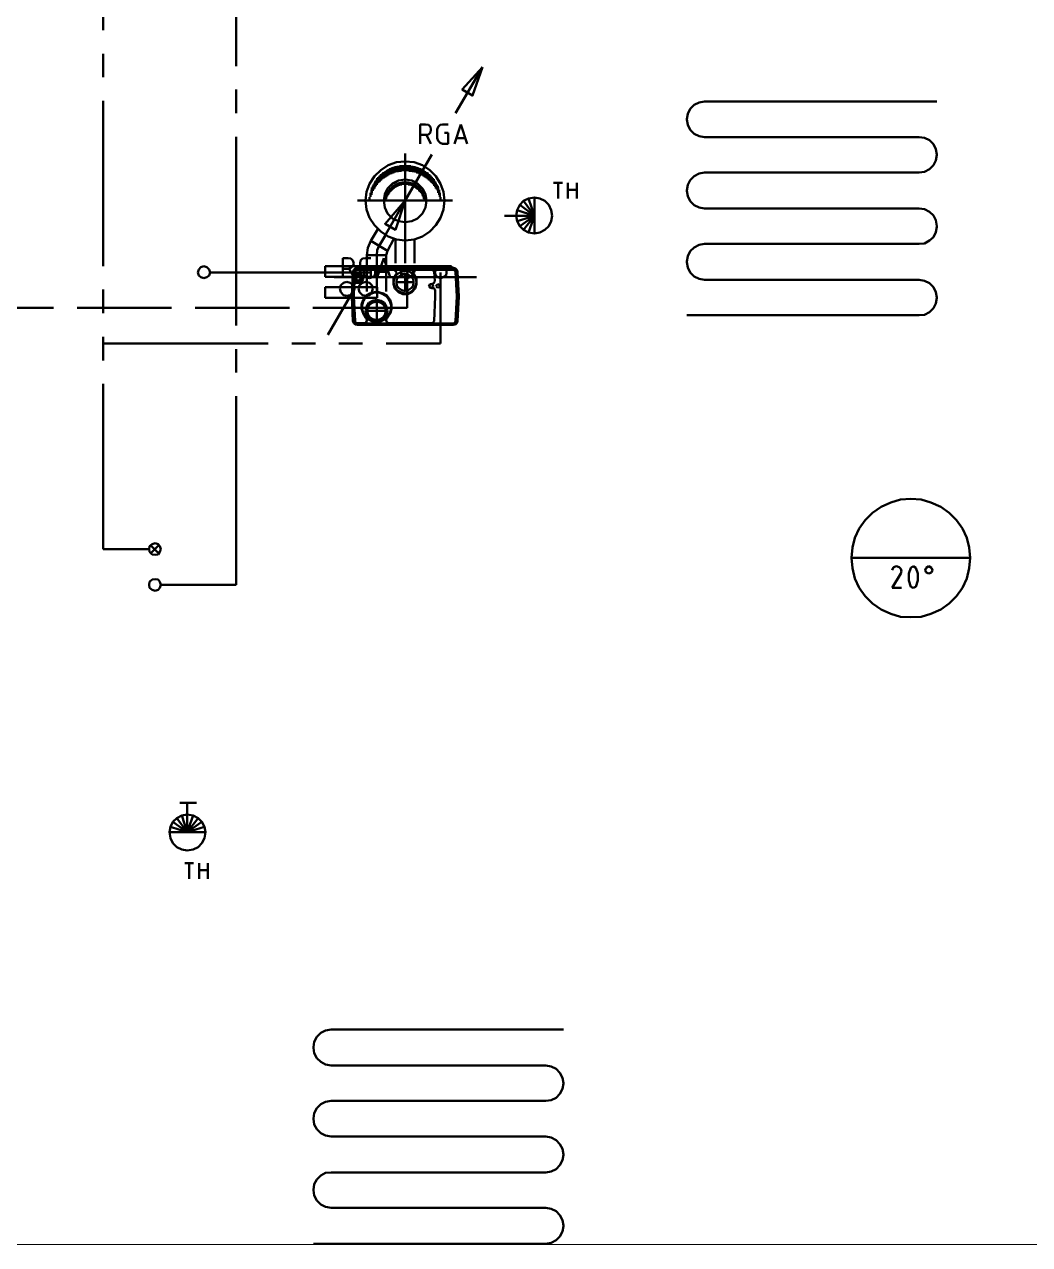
# Model space of a CAD drawing. Header units: metres. Extents: x -4.5 to 35.1, y -3.6 to 25.4.
# Drawn here: x 16.54 to 20.8, y 4.89 to 10.06 of the extents above; entities that cross this region are included whole.
import ezdxf

# ---------------------------------------------------------------- set-up
doc = ezdxf.new("R2010")
doc.units = ezdxf.units.M
for name, pattern in [('GETRENNT2_S6', [1.2, 0.7, -0.1, 0.1, -0.1, 0.1, -0.1]), ('STRICHLINIE2_S3', [0.5, 0.4, -0.1]), ('STRICHPUNKT2_S5', [1.1, 0.8, -0.1, 0.1, -0.1])]:
    doc.linetypes.add(name, pattern=pattern)
doc.layers.add('Standard', color=7, linetype='Continuous', lineweight=25)

msp = doc.modelspace()

# ---------------------------------------------------------------- linework, layer by layer
at = {"layer": 'Standard', "color": 5, "linetype": 'STRICHPUNKT2_S5', "lineweight": 50}
for p, q in [((17.4343, 7.6877), (17.4343, 15.2375)), ((17.276, 9.0252), (17.2718, 9.0127)), ((17.2718, 9.0127), (17.276, 9.0002)), ((17.2843, 9.0356), (17.276, 9.0252)), ((17.2968, 9.0398), (17.2843, 9.0356)), ((17.3093, 9.0356), (17.2968, 9.0398)), ((17.3197, 9.0252), (17.3093, 9.0356)), ((17.3239, 9.0127), (17.3197, 9.0252)), ((17.3197, 9.0002), (17.3239, 9.0127)), ((17.3239, 9.0127), (17.9988, 9.0127)), ((17.276, 9.0002), (17.2843, 8.9919)), ((17.2843, 8.9919), (17.2968, 8.9877)), ((17.2968, 8.9877), (17.3093, 8.9919)), ((17.3093, 8.9919), (17.3197, 9.0002)), ((17.0669, 7.7002), (17.0773, 7.7107)), ((17.0773, 7.7107), (17.0898, 7.7127)), ((17.0898, 7.7127), (17.1023, 7.7107)), ((17.1023, 7.7107), (17.1106, 7.7002)), ((17.0648, 7.6877), (17.0669, 7.7002)), ((17.0669, 7.6752), (17.0648, 7.6877)), ((17.0773, 7.6669), (17.0669, 7.6752)), ((17.0898, 7.6627), (17.0773, 7.6669)), ((17.1023, 7.6669), (17.0898, 7.6627)), ((17.1106, 7.6752), (17.1023, 7.6669)), ((17.1106, 7.7002), (17.1148, 7.6877)), ((17.1148, 7.6877), (17.1106, 7.6752)), ((17.1148, 7.6877), (17.4343, 7.6877))]:
    msp.add_line(p, q, dxfattribs=at)
at = {"layer": 'Standard', "color": 1, "linetype": 'GETRENNT2_S6', "lineweight": 50}
for p, q in [((16.8697, 7.8398), (16.8697, 14.9084)), ((18.3009, 8.7106), (18.3009, 9.0127)), ((16.8697, 8.7106), (18.3009, 8.7106)), ((17.0773, 7.8607), (17.0898, 7.8648)), ((17.0898, 7.8648), (17.1023, 7.8607)), ((17.0648, 7.8398), (16.8697, 7.8398)), ((17.0648, 7.8398), (17.0669, 7.8523)), ((17.0669, 7.8273), (17.0648, 7.8398)), ((17.0669, 7.8523), (17.0773, 7.8607)), ((17.0773, 7.8169), (17.0669, 7.8273)), ((17.0711, 7.8565), (17.1065, 7.8211)), ((17.0711, 7.8211), (17.1065, 7.8565)), ((17.0898, 7.8148), (17.0773, 7.8169)), ((17.1023, 7.8169), (17.0898, 7.8148)), ((17.1023, 7.8607), (17.1106, 7.8523)), ((17.1106, 7.8273), (17.1023, 7.8169)), ((17.1106, 7.8523), (17.1148, 7.8398)), ((17.1148, 7.8398), (17.1106, 7.8273))]:
    msp.add_line(p, q, dxfattribs=at)
at = {"layer": 'Standard', "color": 3, "linetype": 'Continuous', "lineweight": 50}
for p, q in [((18.478, 9.8835), (18.3634, 9.6877)), ((18.2134, 9.5585), (18.2134, 9.6398)), ((18.2134, 9.6398), (18.2363, 9.6398)), ((18.2488, 9.6377), (18.2363, 9.6398)), ((18.2572, 9.6293), (18.2488, 9.6377)), ((18.2593, 9.6189), (18.2572, 9.6293)), ((18.2905, 9.6293), (18.2864, 9.6189)), ((18.2989, 9.6377), (18.2905, 9.6293)), ((18.3093, 9.6398), (18.2989, 9.6377)), ((18.3093, 9.6398), (18.3322, 9.6398)), ((18.3593, 9.5585), (18.3863, 9.6398)), ((18.3863, 9.6398), (18.4134, 9.5585)), ((18.2363, 9.596), (18.2134, 9.596)), ((18.2363, 9.596), (18.2488, 9.5981)), ((18.2405, 9.596), (18.2593, 9.5585)), ((18.2488, 9.5981), (18.2572, 9.6064)), ((18.2572, 9.6064), (18.2593, 9.6189)), ((18.2864, 9.5814), (18.2864, 9.6189)), ((18.2864, 9.5814), (18.2905, 9.571)), ((18.2905, 9.571), (18.2989, 9.5627)), ((18.3176, 9.6044), (18.3322, 9.6044)), ((18.3322, 9.6044), (18.3322, 9.5585)), ((18.4051, 9.5814), (18.3676, 9.5814)), ((18.2989, 9.5627), (18.3093, 9.5585)), ((18.3322, 9.5585), (18.3093, 9.5585)), ((18.1134, 9.4794), (18.078, 9.4669)), ((18.1509, 9.4835), (18.1134, 9.4794)), ((18.1509, 9.1148), (18.1509, 9.5169)), ((18.2634, 9.5127), (18.1509, 9.3169)), ((18.1884, 9.4794), (18.1509, 9.4835)), ((18.2238, 9.4669), (18.1884, 9.4794)), ((18.0197, 9.421), (17.9988, 9.3877)), ((18.0468, 9.446), (18.0197, 9.421)), ((18.0364, 9.3919), (18.0364, 9.4168)), ((18.0405, 9.396), (18.0405, 9.4189)), ((18.0426, 9.3981), (18.0426, 9.4231)), ((18.078, 9.4669), (18.0468, 9.446)), ((18.0468, 9.4023), (18.0468, 9.4273)), ((18.0489, 9.4043), (18.0489, 9.4293)), ((18.053, 9.4085), (18.053, 9.4314)), ((18.0572, 9.4106), (18.0572, 9.4356)), ((18.0593, 9.4127), (18.0593, 9.4377)), ((18.0635, 9.4148), (18.0635, 9.4398)), ((18.0676, 9.4168), (18.0676, 9.4418)), ((18.0697, 9.4189), (18.0697, 9.4439)), ((18.0739, 9.421), (18.0739, 9.446)), ((18.076, 9.4231), (18.076, 9.4481)), ((18.0801, 9.4252), (18.0801, 9.4502)), ((18.0843, 9.4273), (18.0843, 9.4523)), ((18.0864, 9.4293), (18.0864, 9.4543)), ((18.0905, 9.4293), (18.0905, 9.4543)), ((18.0926, 9.4314), (18.0926, 9.4564)), ((18.0968, 9.4314), (18.0968, 9.4585)), ((18.1009, 9.4335), (18.1009, 9.4585)), ((18.103, 9.4356), (18.103, 9.4606)), ((18.1072, 9.4356), (18.1072, 9.4606)), ((18.1093, 9.4377), (18.1093, 9.4627)), ((18.1134, 9.4377), (18.1134, 9.4627)), ((18.1176, 9.4377), (18.1176, 9.4627)), ((18.1197, 9.4398), (18.1197, 9.4648)), ((18.1239, 9.4398), (18.1239, 9.4648)), ((18.1259, 9.4398), (18.1259, 9.4648)), ((18.1301, 9.4398), (18.1301, 9.4669)), ((18.1343, 9.4418), (18.1343, 9.4669)), ((18.1364, 9.4418), (18.1364, 9.4669)), ((18.1405, 9.4418), (18.1405, 9.4669)), ((18.1426, 9.4418), (18.1426, 9.4669)), ((18.1468, 9.4418), (18.1468, 9.4669)), ((18.1509, 9.4418), (18.1509, 9.4669)), ((18.1509, 9.2064), (18.1509, 9.4252)), ((18.153, 9.4418), (18.153, 9.4669)), ((18.1572, 9.4418), (18.1572, 9.4669)), ((18.1593, 9.4418), (18.1593, 9.4669)), ((18.1634, 9.4418), (18.1634, 9.4669)), ((18.1676, 9.4418), (18.1676, 9.4669)), ((18.1697, 9.4398), (18.1697, 9.4669)), ((18.1738, 9.4398), (18.1738, 9.4648)), ((18.178, 9.4398), (18.178, 9.4648)), ((18.1801, 9.4398), (18.1801, 9.4648)), ((18.1843, 9.4377), (18.1843, 9.4627)), ((18.1863, 9.4377), (18.1863, 9.4627)), ((18.1905, 9.4377), (18.1905, 9.4627)), ((18.1947, 9.4356), (18.1947, 9.4606)), ((18.1968, 9.4356), (18.1968, 9.4606)), ((18.2009, 9.4335), (18.2009, 9.4585)), ((18.203, 9.4314), (18.203, 9.4585)), ((18.2072, 9.4314), (18.2072, 9.4564)), ((18.2113, 9.4293), (18.2113, 9.4543)), ((18.2134, 9.4293), (18.2134, 9.4543)), ((18.2176, 9.4273), (18.2176, 9.4523)), ((18.2197, 9.4252), (18.2197, 9.4502)), ((18.2551, 9.446), (18.2238, 9.4669)), ((18.2238, 9.4231), (18.2238, 9.4481)), ((18.228, 9.421), (18.228, 9.446)), ((18.2301, 9.4189), (18.2301, 9.4439)), ((18.2343, 9.4168), (18.2343, 9.4418)), ((18.2363, 9.4148), (18.2363, 9.4398)), ((18.2405, 9.4127), (18.2405, 9.4377)), ((18.2447, 9.4106), (18.2447, 9.4356)), ((18.2468, 9.4085), (18.2468, 9.4314)), ((18.2509, 9.4043), (18.2509, 9.4293)), ((18.253, 9.4023), (18.253, 9.4273)), ((18.2801, 9.421), (18.2551, 9.446)), ((18.2572, 9.3981), (18.2572, 9.4231)), ((18.2613, 9.396), (18.2613, 9.4189)), ((18.2634, 9.3919), (18.2634, 9.4168)), ((18.3009, 9.3877), (18.2801, 9.421)), ((17.9988, 9.3877), (17.9864, 9.3544)), ((18.0093, 9.3502), (18.0093, 9.3731)), ((18.0134, 9.3585), (18.0134, 9.3794)), ((18.0155, 9.3648), (18.0155, 9.3856)), ((18.0197, 9.3689), (18.0197, 9.3919)), ((18.0238, 9.3752), (18.0238, 9.3981)), ((18.0259, 9.3794), (18.0259, 9.4023)), ((18.0301, 9.3835), (18.0301, 9.4085)), ((18.0322, 9.3877), (18.0322, 9.4127)), ((18.076, 9.3689), (18.0635, 9.3439)), ((18.0968, 9.3898), (18.076, 9.3689)), ((18.0843, 9.3523), (18.0843, 9.3648)), ((18.0864, 9.3544), (18.0864, 9.3689)), ((18.0884, 9.3564), (18.0884, 9.371)), ((18.0905, 9.3585), (18.0905, 9.3731)), ((18.0926, 9.3606), (18.0926, 9.3731)), ((18.0947, 9.3627), (18.0947, 9.3752)), ((18.1218, 9.4023), (18.0968, 9.3898)), ((18.0968, 9.3794), (18.0968, 9.3648)), ((18.0968, 9.3648), (18.0968, 9.3773)), ((18.0989, 9.3669), (18.0989, 9.3814)), ((18.1009, 9.3689), (18.1009, 9.3814)), ((18.103, 9.3689), (18.103, 9.3835)), ((18.1051, 9.371), (18.1051, 9.3835)), ((18.1072, 9.3731), (18.1072, 9.3856)), ((18.1093, 9.3731), (18.1093, 9.3877)), ((18.1114, 9.3898), (18.1114, 9.3752)), ((18.1114, 9.3752), (18.1114, 9.3877)), ((18.1134, 9.3752), (18.1134, 9.3898)), ((18.1155, 9.3773), (18.1155, 9.3898)), ((18.1176, 9.3773), (18.1176, 9.3919)), ((18.1197, 9.3794), (18.1197, 9.3919)), ((18.1509, 9.4064), (18.1218, 9.4023)), ((18.1218, 9.3794), (18.1218, 9.3919)), ((18.1239, 9.3814), (18.1239, 9.3939)), ((18.1239, 9.3939), (18.1239, 9.3794)), ((18.1259, 9.3814), (18.1259, 9.3939)), ((18.128, 9.3814), (18.128, 9.396)), ((18.1301, 9.3814), (18.1301, 9.396)), ((18.1322, 9.3814), (18.1322, 9.396)), ((18.1343, 9.3835), (18.1343, 9.396)), ((18.1364, 9.3835), (18.1364, 9.396)), ((18.1384, 9.3835), (18.1384, 9.3981)), ((18.1384, 9.3981), (18.1384, 9.3835)), ((18.1405, 9.3835), (18.1405, 9.3981)), ((18.1426, 9.3835), (18.1426, 9.3981)), ((18.1447, 9.3835), (18.1447, 9.3981)), ((18.1468, 9.3835), (18.1468, 9.3981)), ((18.1489, 9.3835), (18.1489, 9.3981)), ((18.178, 9.4023), (18.1509, 9.4064)), ((18.1509, 9.3835), (18.1509, 9.3981)), ((18.153, 9.3835), (18.153, 9.3981)), ((18.153, 9.3981), (18.153, 9.3835)), ((18.1551, 9.3835), (18.1551, 9.3981)), ((18.1572, 9.3835), (18.1572, 9.3981)), ((18.1593, 9.3835), (18.1593, 9.3981)), ((18.1614, 9.3835), (18.1614, 9.3981)), ((18.1634, 9.3835), (18.1634, 9.3981)), ((18.1655, 9.3835), (18.1655, 9.396)), ((18.1676, 9.3835), (18.1676, 9.396)), ((18.1676, 9.396), (18.1676, 9.3814)), ((18.1697, 9.3814), (18.1697, 9.396)), ((18.1718, 9.3814), (18.1718, 9.396)), ((18.1738, 9.3814), (18.1738, 9.3939)), ((18.1759, 9.3814), (18.1759, 9.3939)), ((18.203, 9.3898), (18.178, 9.4023)), ((18.178, 9.3794), (18.178, 9.3939)), ((18.1801, 9.3794), (18.1801, 9.3919)), ((18.1801, 9.3919), (18.1801, 9.3794)), ((18.1822, 9.3773), (18.1822, 9.3919)), ((18.1843, 9.3773), (18.1843, 9.3898)), ((18.1863, 9.3752), (18.1863, 9.3898)), ((18.1884, 9.3752), (18.1884, 9.3898)), ((18.1905, 9.3752), (18.1905, 9.3877)), ((18.1926, 9.3731), (18.1926, 9.3877)), ((18.1947, 9.3731), (18.1947, 9.3856)), ((18.1947, 9.371), (18.1947, 9.3835)), ((18.1968, 9.3689), (18.1968, 9.3835)), ((18.1988, 9.3689), (18.1988, 9.3814)), ((18.2009, 9.3669), (18.2009, 9.3814)), ((18.2238, 9.3689), (18.203, 9.3898)), ((18.203, 9.3648), (18.203, 9.3794)), ((18.2051, 9.3648), (18.2051, 9.3773)), ((18.2072, 9.3627), (18.2072, 9.3752)), ((18.2093, 9.3606), (18.2093, 9.3731)), ((18.2093, 9.3731), (18.2093, 9.3585)), ((18.2113, 9.3564), (18.2113, 9.371)), ((18.2134, 9.3544), (18.2134, 9.3689)), ((18.2155, 9.3523), (18.2155, 9.3648)), ((18.2363, 9.3439), (18.2238, 9.3689)), ((18.2676, 9.3877), (18.2676, 9.4127)), ((18.2718, 9.3835), (18.2718, 9.4085)), ((18.2738, 9.3794), (18.2738, 9.4023)), ((18.278, 9.3752), (18.278, 9.3981)), ((18.2801, 9.3689), (18.2801, 9.3919)), ((18.2843, 9.3648), (18.2843, 9.3856)), ((18.2885, 9.3585), (18.2885, 9.3794)), ((18.2905, 9.3502), (18.2905, 9.3731)), ((18.3134, 9.3544), (18.3009, 9.3877)), ((17.9489, 9.3169), (18.3509, 9.3169)), ((17.9864, 9.3544), (17.9822, 9.3169)), ((17.9822, 9.3169), (17.9864, 9.2794)), ((17.9988, 9.3189), (17.9988, 9.3314)), ((18.003, 9.3335), (18.003, 9.3502)), ((18.0072, 9.3419), (18.0072, 9.3627)), ((18.1509, 9.3169), (18.0364, 9.1189)), ((18.0405, 9.3169), (18.2593, 9.3169)), ((18.0635, 9.3439), (18.0593, 9.3169)), ((18.0593, 9.3169), (18.0635, 9.2877)), ((18.0676, 9.3189), (18.0676, 9.3231)), ((18.0697, 9.3252), (18.0697, 9.3356)), ((18.0718, 9.3314), (18.0718, 9.3419)), ((18.0739, 9.3356), (18.0739, 9.346)), ((18.076, 9.3398), (18.076, 9.3502)), ((18.078, 9.3419), (18.078, 9.3544)), ((18.0801, 9.346), (18.0801, 9.3585)), ((18.0822, 9.3502), (18.0822, 9.3627)), ((18.0822, 9.3481), (18.0822, 9.3606)), ((18.2176, 9.3502), (18.2176, 9.3627)), ((18.2197, 9.3481), (18.2197, 9.3606)), ((18.2218, 9.346), (18.2218, 9.3585)), ((18.2238, 9.3419), (18.2238, 9.3544)), ((18.2238, 9.3398), (18.2238, 9.3502)), ((18.2259, 9.3356), (18.2259, 9.346)), ((18.228, 9.3314), (18.228, 9.3419)), ((18.2301, 9.3252), (18.2301, 9.3356)), ((18.2322, 9.3189), (18.2322, 9.3231)), ((18.2405, 9.3169), (18.2363, 9.3439)), ((18.2363, 9.2877), (18.2405, 9.3169)), ((18.2947, 9.3419), (18.2947, 9.3627)), ((18.2968, 9.3335), (18.2968, 9.3502)), ((18.3009, 9.3189), (18.3009, 9.3314)), ((18.3176, 9.3169), (18.3134, 9.3544)), ((18.3134, 9.2794), (18.3176, 9.3169)), ((17.9864, 9.2794), (17.9988, 9.2439)), ((18.0635, 9.2877), (18.076, 9.2627)), ((18.076, 9.2627), (18.0968, 9.2419)), ((18.203, 9.2419), (18.2238, 9.2627)), ((18.2238, 9.2627), (18.2363, 9.2877)), ((18.3009, 9.2439), (18.3134, 9.2794)), ((17.9988, 9.2439), (18.0197, 9.2127)), ((18.0197, 9.2127), (18.0468, 9.1856)), ((18.0968, 9.2419), (18.1218, 9.2294)), ((18.1218, 9.2294), (18.1509, 9.2252)), ((18.1509, 9.2252), (18.178, 9.2294)), ((18.178, 9.2294), (18.203, 9.2419)), ((18.2551, 9.1856), (18.2801, 9.2127)), ((18.2801, 9.2127), (18.3009, 9.2439)), ((18.0343, 9.196), (18.0051, 9.146)), ((18.0405, 9.1252), (18.0697, 9.1752)), ((18.0468, 9.1856), (18.078, 9.1648)), ((18.078, 9.1648), (18.1134, 9.1523)), ((18.1884, 9.1523), (18.2238, 9.1648)), ((18.2238, 9.1648), (18.2551, 9.1856)), ((17.9926, 9.1169), (17.9884, 9.0856)), ((18.0051, 9.146), (17.9926, 9.1169)), ((18.076, 9.1044), (18.0051, 9.146)), ((18.0322, 9.1065), (18.0301, 9.0856)), ((18.0405, 9.1252), (18.0322, 9.1065)), ((18.076, 9.1044), (18.103, 9.1544)), ((18.1093, 9.1544), (18.1093, 9.0523)), ((18.1134, 9.1523), (18.1509, 9.1481)), ((18.1509, 9.0523), (18.1509, 9.1544)), ((18.1509, 9.1481), (18.1884, 9.1523)), ((18.1905, 9.0523), (18.1905, 9.1544)), ((17.8864, 8.9919), (17.8864, 9.0731)), ((17.8864, 9.0731), (17.9093, 9.0731)), ((17.9197, 9.071), (17.9093, 9.0731)), ((17.928, 9.0627), (17.9197, 9.071)), ((17.9322, 9.0502), (17.928, 9.0627)), ((17.9613, 9.0627), (17.9593, 9.0502)), ((17.9697, 9.071), (17.9613, 9.0627)), ((17.9822, 9.0731), (17.9697, 9.071)), ((17.9822, 9.0731), (18.0051, 9.0731)), ((18.0697, 9.0856), (17.9884, 9.0856)), ((17.9884, 9.0856), (17.9884, 8.9314)), ((18.0301, 8.9314), (18.0301, 9.0856)), ((18.0322, 8.9919), (18.0593, 9.0731)), ((18.0593, 9.0731), (18.0864, 8.9919)), ((18.076, 9.1044), (18.0697, 9.0856)), ((18.0697, 8.9314), (18.0697, 9.0856)), ((18.0322, 9.0398), (17.8114, 9.0398)), ((17.8114, 9.0398), (17.8114, 8.994)), ((17.9093, 9.0273), (17.8864, 9.0273)), ((17.9093, 9.0273), (17.9197, 9.0315)), ((17.9134, 9.0273), (17.9322, 8.9919)), ((17.9197, 9.0315), (17.928, 9.0398)), ((17.928, 9.0148), (17.9239, 8.9106)), ((17.9259, 8.9106), (17.9301, 9.0148)), ((17.928, 9.0398), (17.9322, 9.0502)), ((17.9322, 9.0231), (17.928, 9.0148)), ((17.9364, 9.0252), (17.9301, 9.0148)), ((17.9384, 9.0294), (17.9322, 9.0231)), ((17.9468, 9.0294), (17.9364, 9.0252)), ((17.9384, 9.021), (17.9364, 9.0148)), ((17.9364, 9.0148), (17.9364, 9.0002)), ((17.9426, 9.0023), (17.9364, 8.996)), ((17.9468, 9.0315), (17.9384, 9.0294)), ((17.9468, 9.0231), (17.9384, 9.021)), ((17.9447, 9.0044), (17.9384, 8.9981)), ((17.953, 9.0044), (17.9426, 9.0023)), ((17.953, 9.0023), (17.9426, 8.9981)), ((17.953, 9.0065), (17.9447, 9.0044)), ((18.3551, 9.0315), (17.9468, 9.0315)), ((17.9468, 9.0294), (18.3551, 9.0294)), ((18.3551, 9.0231), (17.9468, 9.0231)), ((17.953, 9.0398), (17.953, 9.0315)), ((17.953, 9.0398), (18.3468, 9.0398)), ((17.953, 9.0335), (18.3468, 9.0335)), ((17.9634, 9.0023), (17.953, 9.0065)), ((17.9613, 9.0023), (17.953, 9.0044)), ((17.9613, 8.9981), (17.953, 9.0023)), ((17.9593, 9.0148), (17.9593, 9.0502)), ((17.9613, 9.0189), (17.9593, 9.0169)), ((17.9593, 9.0169), (17.9593, 9.0106)), ((17.9593, 9.0148), (17.9613, 9.0023)), ((17.9593, 9.0106), (17.9613, 9.0065)), ((17.9634, 9.021), (17.9613, 9.0189)), ((17.9613, 9.0065), (17.9634, 9.0044)), ((17.9676, 8.996), (17.9613, 9.0023)), ((17.9613, 9.0023), (17.9697, 8.994)), ((17.9655, 9.0231), (17.9634, 9.021)), ((17.9634, 9.0044), (17.9655, 9.0023)), ((17.9676, 8.996), (17.9634, 9.0023)), ((17.9697, 9.0231), (17.9655, 9.0231)), ((17.9718, 8.994), (17.9655, 9.0023)), ((18.1009, 9.0231), (17.9697, 9.0231)), ((17.978, 9.0252), (17.9739, 9.0127)), ((17.9739, 9.0127), (17.978, 9.0002)), ((17.9864, 9.0356), (17.978, 9.0252)), ((17.9988, 9.0398), (17.9864, 9.0356)), ((17.9905, 9.0377), (18.0051, 9.0377)), ((17.9905, 9.0335), (17.9905, 9.0356)), ((17.9905, 9.0356), (18.0051, 9.0356)), ((17.9905, 9.0335), (17.9905, 9.0356)), ((18.0113, 9.0356), (17.9988, 9.0398)), ((18.0051, 9.0377), (18.0051, 8.9919)), ((18.0072, 9.0335), (18.0051, 9.0356)), ((18.0072, 9.0335), (18.0072, 9.0356)), ((18.0218, 9.0252), (18.0113, 9.0356)), ((18.0238, 9.0127), (18.0218, 9.0252)), ((18.0218, 9.0002), (18.0238, 9.0127)), ((18.0322, 8.994), (18.0322, 9.0398)), ((18.078, 9.0148), (18.0405, 9.0148)), ((18.103, 9.0231), (18.1009, 9.0231)), ((18.1093, 9.0023), (18.1009, 8.9835)), ((18.1072, 9.021), (18.103, 9.0231)), ((18.1155, 9.0044), (18.1051, 8.9898)), ((18.1093, 9.0189), (18.1072, 9.021)), ((18.1114, 9.0169), (18.1093, 9.0189)), ((18.1093, 9.0023), (18.1114, 9.0044)), ((18.1134, 9.0127), (18.1114, 9.0169)), ((18.1114, 9.0044), (18.1134, 9.0065)), ((18.1134, 9.0065), (18.1134, 9.0127)), ((18.1322, 9.0148), (18.1155, 9.0044)), ((18.1364, 9.0044), (18.1239, 8.996)), ((18.1364, 9.0252), (18.1322, 9.0127)), ((18.1509, 9.0189), (18.1322, 9.0148)), ((18.1322, 9.0127), (18.1364, 9.0002)), ((18.1468, 9.0356), (18.1364, 9.0252)), ((18.1509, 9.0085), (18.1364, 9.0044)), ((18.1593, 9.0398), (18.1468, 9.0356)), ((18.1697, 9.0148), (18.1509, 9.0189)), ((18.1634, 9.0044), (18.1509, 9.0085)), ((18.1509, 8.9335), (18.1509, 9.0085)), ((18.1718, 9.0356), (18.1593, 9.0398)), ((18.1593, 9.0127), (18.1593, 8.8627)), ((18.1759, 8.996), (18.1634, 9.0044)), ((18.1843, 9.0044), (18.1697, 9.0148)), ((18.1801, 9.0252), (18.1718, 9.0356)), ((18.1843, 9.0127), (18.1801, 9.0252)), ((18.1801, 9.0002), (18.1843, 9.0127)), ((18.1947, 8.9898), (18.1843, 9.0044)), ((18.1884, 9.0127), (18.1863, 9.0106)), ((18.1863, 9.0106), (18.1884, 9.0065)), ((18.1905, 9.0189), (18.1884, 9.0169)), ((18.1884, 9.0169), (18.1884, 9.0127)), ((18.1884, 9.0065), (18.1884, 9.0044)), ((18.1884, 9.0044), (18.1905, 9.0023)), ((18.1926, 9.021), (18.1905, 9.0189)), ((18.1988, 8.9835), (18.1905, 9.0023)), ((18.1968, 9.0231), (18.1926, 9.021)), ((18.1988, 9.0231), (18.1968, 9.0231)), ((18.2634, 9.0231), (18.1988, 9.0231)), ((18.2676, 9.0231), (18.2634, 9.0231)), ((18.2697, 9.021), (18.2676, 9.0231)), ((18.2718, 9.0169), (18.2697, 9.021)), ((18.2738, 9.0148), (18.2718, 9.0169)), ((18.2759, 8.9752), (18.2738, 9.0148)), ((18.2801, 9.0252), (18.2759, 9.0127)), ((18.2759, 9.0127), (18.2801, 9.0002)), ((18.2885, 9.0356), (18.2801, 9.0252)), ((18.3009, 9.0398), (18.2885, 9.0356)), ((18.3134, 9.0356), (18.3009, 9.0398)), ((18.3239, 9.0252), (18.3134, 9.0356)), ((18.3259, 9.0127), (18.3239, 9.0252)), ((18.3239, 9.0002), (18.3259, 9.0127)), ((18.3301, 9.0335), (18.3322, 9.0356)), ((18.3301, 9.0335), (18.3301, 9.0356)), ((18.3322, 9.0356), (18.3447, 9.0356)), ((18.3468, 9.0335), (18.3447, 9.0356)), ((18.3468, 9.0398), (18.3468, 9.0315)), ((18.3468, 9.0315), (18.3468, 9.0335)), ((18.3634, 9.0294), (18.3551, 9.0315)), ((18.3655, 9.0252), (18.3551, 9.0294)), ((18.3614, 9.021), (18.3551, 9.0231)), ((18.3634, 9.0148), (18.3614, 9.021)), ((18.3697, 9.0231), (18.3634, 9.0294)), ((18.3697, 8.9106), (18.3634, 9.0148)), ((18.3697, 9.0148), (18.3655, 9.0252)), ((18.3718, 9.0148), (18.3697, 9.0231)), ((18.3697, 9.0148), (18.3759, 8.9106)), ((18.378, 8.9106), (18.3718, 9.0148)), ((17.8114, 8.994), (18.0322, 8.994)), ((18.0322, 8.9502), (17.8114, 8.9502)), ((17.8114, 8.9502), (17.8114, 8.9044)), ((18.453, 8.9919), (17.8489, 8.9919)), ((17.878, 8.9585), (17.8739, 8.9439)), ((17.8884, 8.969), (17.878, 8.9585)), ((17.903, 8.9731), (17.8884, 8.969)), ((17.9176, 8.969), (17.903, 8.9731)), ((17.9301, 8.9585), (17.9176, 8.969)), ((17.9343, 8.9773), (17.9301, 8.9106)), ((17.9343, 8.9439), (17.9301, 8.9585)), ((17.9343, 8.9606), (17.9322, 8.9106)), ((17.9364, 8.996), (17.9343, 8.9877)), ((17.9343, 8.9877), (17.9364, 8.9794)), ((17.9343, 8.9773), (17.9343, 8.9794)), ((17.9343, 8.9794), (17.9364, 8.9794)), ((17.9364, 8.9648), (17.9343, 8.9606)), ((17.9364, 8.9981), (17.9364, 9.0002)), ((17.9384, 8.9981), (17.9364, 8.9981)), ((17.9364, 8.9794), (17.9426, 8.9731)), ((17.9364, 8.9794), (17.9426, 8.9731)), ((17.9384, 8.9669), (17.9364, 8.9648)), ((17.9426, 8.9981), (17.9384, 8.9877)), ((17.9384, 8.9877), (17.9426, 8.9773)), ((17.9426, 8.969), (17.9384, 8.9669)), ((17.9447, 8.996), (17.9426, 8.9877)), ((17.9426, 8.9877), (17.9447, 8.9815)), ((17.9426, 8.9773), (17.953, 8.9752)), ((17.9426, 8.9731), (17.9509, 8.969)), ((17.9426, 8.9731), (17.953, 8.971)), ((17.9468, 8.969), (17.9426, 8.969)), ((17.953, 8.9981), (17.9447, 8.996)), ((17.9447, 8.9815), (17.953, 8.9773)), ((17.9468, 8.969), (17.9572, 8.969)), ((17.9509, 8.969), (17.9613, 8.971)), ((17.9593, 8.996), (17.953, 8.9981)), ((17.953, 8.9773), (17.9593, 8.9815)), ((17.953, 8.9752), (17.9613, 8.9773)), ((17.953, 8.971), (17.9613, 8.9731)), ((17.9572, 8.9585), (17.953, 8.9439)), ((17.9572, 8.969), (17.9655, 8.9731)), ((17.9697, 8.969), (17.9572, 8.9585)), ((17.9613, 8.9877), (17.9593, 8.996)), ((17.9593, 8.9815), (17.9613, 8.9877)), ((17.9655, 8.9877), (17.9613, 8.9981)), ((17.9613, 8.9773), (17.9655, 8.9877)), ((17.9613, 8.9731), (17.9676, 8.9794)), ((17.9613, 8.971), (17.9676, 8.9773)), ((17.9655, 8.9731), (17.9718, 8.9835)), ((17.9697, 8.9877), (17.9676, 8.996)), ((17.9697, 8.9877), (17.9676, 8.996)), ((17.9676, 8.9773), (17.9697, 8.9877)), ((17.9676, 8.9794), (17.9697, 8.9877)), ((17.9697, 8.994), (17.9822, 8.9919)), ((17.9843, 8.9731), (17.9697, 8.969)), ((17.9718, 8.9835), (17.9718, 8.994)), ((17.978, 9.0002), (17.9864, 8.9919)), ((18.0051, 8.9919), (17.9822, 8.9919)), ((17.9988, 8.969), (17.9843, 8.9731)), ((17.9864, 8.9919), (17.9988, 8.9877)), ((17.9988, 8.9877), (18.0113, 8.9919)), ((18.0093, 8.9585), (17.9988, 8.969)), ((18.0134, 8.9439), (18.0093, 8.9585)), ((18.0113, 8.9919), (18.0218, 9.0002)), ((18.0322, 8.9044), (18.0322, 8.9502)), ((18.1051, 8.9898), (18.1009, 8.971)), ((18.1009, 8.9835), (18.1009, 8.9627)), ((18.1009, 8.971), (18.1051, 8.9523)), ((18.1009, 8.9627), (18.1072, 8.9439)), ((18.1051, 8.9523), (18.1155, 8.9377)), ((18.1114, 8.971), (18.1884, 8.971)), ((18.1155, 8.9856), (18.1134, 8.971)), ((18.1134, 8.971), (18.1155, 8.9564)), ((18.1239, 8.996), (18.1155, 8.9856)), ((18.1155, 8.9564), (18.1239, 8.946)), ((18.1364, 9.0002), (18.1468, 8.9919)), ((18.1468, 8.9919), (18.1593, 8.9877)), ((18.1593, 8.9877), (18.1718, 8.9919)), ((18.1718, 8.9919), (18.1801, 9.0002)), ((18.1843, 8.9856), (18.1759, 8.996)), ((18.1759, 8.946), (18.1843, 8.9564)), ((18.1863, 8.971), (18.1843, 8.9856)), ((18.1843, 8.9564), (18.1863, 8.971)), ((18.1843, 8.9377), (18.1947, 8.9523)), ((18.1926, 8.9439), (18.1988, 8.9627)), ((18.1988, 8.971), (18.1947, 8.9898)), ((18.1947, 8.9523), (18.1988, 8.971)), ((18.1988, 8.9627), (18.1988, 8.9835)), ((18.2551, 8.9627), (18.2509, 8.9544)), ((18.2509, 8.9544), (18.2551, 8.9481)), ((18.2551, 8.9606), (18.253, 8.9544)), ((18.253, 8.9544), (18.2551, 8.9502)), ((18.2634, 8.9648), (18.2551, 8.9627)), ((18.2613, 8.9627), (18.2551, 8.9606)), ((18.2551, 8.9502), (18.2613, 8.9481)), ((18.2676, 8.9606), (18.2613, 8.9627)), ((18.2613, 8.9481), (18.2676, 8.9502)), ((18.2634, 8.9648), (18.2634, 8.9669)), ((18.2634, 8.9648), (18.2676, 8.9648)), ((18.2676, 8.9648), (18.2718, 8.9669)), ((18.2697, 8.9544), (18.2676, 8.9606)), ((18.2676, 8.9502), (18.2697, 8.9544)), ((18.2718, 8.9669), (18.2738, 8.971)), ((18.2738, 8.971), (18.2759, 8.9752)), ((18.2801, 9.0002), (18.2885, 8.9919)), ((18.2843, 8.9606), (18.2822, 8.9544)), ((18.2822, 8.9544), (18.2843, 8.9502)), ((18.2885, 8.9627), (18.2843, 8.9606)), ((18.2843, 8.9502), (18.2885, 8.9481)), ((18.2885, 8.9919), (18.3009, 8.9877)), ((18.2947, 8.9606), (18.2885, 8.9627)), ((18.2885, 8.9481), (18.2947, 8.9502)), ((18.2968, 8.9544), (18.2947, 8.9606)), ((18.2947, 8.9502), (18.2968, 8.9544)), ((18.3009, 8.9877), (18.3134, 8.9919)), ((18.3134, 8.9919), (18.3239, 9.0002)), ((17.8114, 8.9044), (18.0322, 8.9044)), ((17.9364, 8.946), (17.8218, 8.7481)), ((17.8739, 8.9439), (17.878, 8.9294)), ((17.878, 8.9294), (17.8884, 8.9169)), ((17.8884, 8.9169), (17.903, 8.9127)), ((17.903, 8.9127), (17.9176, 8.9169)), ((17.9176, 8.9169), (17.9301, 8.9294)), ((17.9239, 8.9106), (17.928, 8.8065)), ((17.9301, 8.8065), (17.9259, 8.9106)), ((17.9301, 8.9294), (17.9343, 8.9439)), ((17.9301, 8.9106), (17.9364, 8.8065)), ((17.9322, 8.9106), (17.9322, 8.9127)), ((17.9322, 8.9106), (17.9384, 8.8065)), ((17.953, 8.9439), (17.9572, 8.9294)), ((17.9572, 8.9294), (17.9697, 8.9169)), ((17.9697, 8.9169), (17.9843, 8.9127)), ((17.978, 8.9023), (17.9697, 8.8856)), ((17.9843, 8.9127), (17.9718, 8.896)), ((17.9843, 8.9106), (17.9739, 8.8939)), ((17.9926, 8.9169), (17.978, 8.9023)), ((18.0009, 8.9231), (17.9843, 8.9127)), ((18.0009, 8.921), (17.9843, 8.9106)), ((17.9843, 8.9127), (17.9988, 8.9169)), ((18.0093, 8.9252), (17.9926, 8.9169)), ((17.9988, 8.9169), (18.0093, 8.9294)), ((18.0197, 8.9294), (18.0009, 8.9231)), ((18.0197, 8.9273), (18.0009, 8.921)), ((18.0093, 8.9294), (18.0134, 8.9439)), ((18.0301, 8.9294), (18.0093, 8.9252)), ((18.0385, 8.9294), (18.0197, 8.9294)), ((18.0385, 8.9273), (18.0197, 8.9273)), ((18.0489, 8.9252), (18.0301, 8.9294)), ((18.0572, 8.9231), (18.0385, 8.9294)), ((18.0572, 8.921), (18.0385, 8.9273)), ((18.0655, 8.9169), (18.0489, 8.9252)), ((18.0739, 8.9127), (18.0572, 8.9231)), ((18.0739, 8.9106), (18.0572, 8.921)), ((18.0801, 8.9023), (18.0655, 8.9169)), ((18.0864, 8.896), (18.0739, 8.9127)), ((18.0843, 8.8939), (18.0739, 8.9106)), ((18.0884, 8.8856), (18.0801, 8.9023)), ((18.1072, 8.9439), (18.1218, 8.9294)), ((18.1155, 8.9377), (18.1322, 8.9273)), ((18.1218, 8.9294), (18.1405, 8.921)), ((18.1239, 8.946), (18.1364, 8.9377)), ((18.1322, 8.9273), (18.1509, 8.9231)), ((18.1364, 8.9377), (18.1509, 8.9335)), ((18.1405, 8.921), (18.1614, 8.921)), ((18.1509, 8.9335), (18.1634, 8.9377)), ((18.1509, 8.9231), (18.1697, 8.9273)), ((18.1614, 8.921), (18.178, 8.9294)), ((18.1634, 8.9377), (18.1759, 8.946)), ((18.1697, 8.9273), (18.1843, 8.9377)), ((18.178, 8.9294), (18.1926, 8.9439)), ((18.2551, 8.9481), (18.2634, 8.946)), ((18.2655, 8.946), (18.2634, 8.946)), ((18.2697, 8.946), (18.2655, 8.946)), ((18.2738, 8.9439), (18.2697, 8.946)), ((18.2759, 8.9398), (18.2738, 8.9439)), ((18.2738, 8.8065), (18.278, 8.9106)), ((18.278, 8.9356), (18.2759, 8.9398)), ((18.278, 8.9106), (18.278, 8.9356)), ((18.278, 8.9106), (18.278, 8.9127)), ((18.3634, 8.8065), (18.3697, 8.9106)), ((18.3759, 8.9106), (18.3697, 8.8065)), ((18.3718, 8.8065), (18.378, 8.9106)), ((17.9718, 8.896), (17.9655, 8.8773)), ((17.9697, 8.8856), (17.9655, 8.8669)), ((17.9655, 8.8773), (17.9655, 8.8585)), ((17.9655, 8.8669), (17.9697, 8.846)), ((17.9655, 8.8585), (17.9718, 8.8398)), ((17.9739, 8.8939), (17.9676, 8.8752)), ((17.9676, 8.8752), (17.9676, 8.8565)), ((17.9676, 8.8565), (17.9739, 8.8377)), ((17.9864, 8.8669), (17.9822, 8.8502)), ((17.9822, 8.8502), (17.9864, 8.8315)), ((17.9968, 8.8835), (17.9864, 8.8669)), ((17.9905, 8.8669), (17.9864, 8.8502)), ((17.9864, 8.8502), (17.9905, 8.8335)), ((17.9905, 8.8648), (17.9884, 8.8502)), ((17.9884, 8.8502), (17.9905, 8.8335)), ((18.0009, 8.8794), (17.9905, 8.8648)), ((17.9988, 8.8794), (17.9905, 8.8669)), ((17.9926, 8.8648), (17.9905, 8.8502)), ((17.9905, 8.8502), (17.9926, 8.8356)), ((17.9905, 8.8502), (18.0676, 8.8502)), ((18.0009, 8.8773), (17.9926, 8.8648)), ((18.0113, 8.8919), (17.9968, 8.8835)), ((18.0134, 8.8898), (17.9988, 8.8794)), ((18.0134, 8.8877), (18.0009, 8.8794)), ((18.0134, 8.8856), (18.0009, 8.8773)), ((18.0301, 8.896), (18.0113, 8.8919)), ((18.0301, 8.8919), (18.0134, 8.8877)), ((18.0301, 8.8919), (18.0134, 8.8898)), ((18.0301, 8.8898), (18.0134, 8.8856)), ((18.0468, 8.8919), (18.0301, 8.896)), ((18.0447, 8.8877), (18.0301, 8.8919)), ((18.0447, 8.8898), (18.0301, 8.8919)), ((18.0447, 8.8856), (18.0301, 8.8898)), ((18.0301, 8.8127), (18.0301, 8.8877)), ((18.0593, 8.8794), (18.0447, 8.8898)), ((18.0593, 8.8794), (18.0447, 8.8877)), ((18.0572, 8.8773), (18.0447, 8.8856)), ((18.0614, 8.8835), (18.0468, 8.8919)), ((18.0655, 8.8648), (18.0572, 8.8773)), ((18.0676, 8.8648), (18.0593, 8.8794)), ((18.0676, 8.8669), (18.0593, 8.8794)), ((18.0718, 8.8669), (18.0614, 8.8835)), ((18.0676, 8.8502), (18.0655, 8.8648)), ((18.0655, 8.8356), (18.0676, 8.8502)), ((18.0718, 8.8502), (18.0676, 8.8669)), ((18.0697, 8.8502), (18.0676, 8.8648)), ((18.0676, 8.8335), (18.0697, 8.8502)), ((18.0676, 8.8335), (18.0718, 8.8502)), ((18.076, 8.8502), (18.0718, 8.8669)), ((18.0718, 8.8315), (18.076, 8.8502)), ((18.0905, 8.8752), (18.0843, 8.8939)), ((18.0843, 8.8377), (18.0905, 8.8565)), ((18.0926, 8.8773), (18.0864, 8.896)), ((18.0926, 8.8669), (18.0884, 8.8856)), ((18.0884, 8.846), (18.0926, 8.8669)), ((18.0884, 8.8398), (18.0926, 8.8585)), ((18.0905, 8.8565), (18.0905, 8.8752)), ((18.0926, 8.8585), (18.0926, 8.8773)), ((17.928, 8.8065), (17.9322, 8.7981)), ((17.9301, 8.8065), (17.9364, 8.7961)), ((17.9322, 8.7981), (17.9384, 8.7919)), ((17.9364, 8.8065), (17.9384, 8.8002)), ((17.9364, 8.7961), (17.9468, 8.7919)), ((17.9384, 8.8065), (17.9384, 8.8044)), ((17.9384, 8.8044), (17.9405, 8.8002)), ((17.9384, 8.8002), (17.9468, 8.7961)), ((17.9405, 8.8002), (17.9426, 8.7981)), ((17.9426, 8.7981), (17.9468, 8.7981)), ((17.9468, 8.7981), (17.9759, 8.7981)), ((17.9468, 8.7961), (18.0155, 8.7961)), ((17.9697, 8.846), (17.978, 8.8294)), ((17.9718, 8.8398), (17.9822, 8.8231)), ((17.9739, 8.8377), (17.9843, 8.821)), ((17.9759, 8.7981), (17.9801, 8.7981)), ((17.978, 8.8294), (17.9926, 8.8148)), ((17.9801, 8.7981), (17.9822, 8.8002)), ((17.9843, 8.819), (17.9822, 8.8231)), ((17.9822, 8.8002), (17.9864, 8.8023)), ((17.9843, 8.821), (18.0009, 8.8106)), ((17.9864, 8.8148), (17.9843, 8.819)), ((17.9864, 8.8315), (17.9968, 8.8169)), ((17.9884, 8.8127), (17.9864, 8.8148)), ((17.9864, 8.8044), (17.9884, 8.8085)), ((17.9864, 8.8023), (17.9864, 8.8044)), ((17.9884, 8.8085), (17.9884, 8.8127)), ((17.9905, 8.8335), (18.0009, 8.821)), ((17.9905, 8.8335), (17.9988, 8.821)), ((17.9926, 8.8356), (18.0009, 8.8231)), ((17.9926, 8.8148), (18.0093, 8.8065)), ((17.9968, 8.8169), (18.0113, 8.8065)), ((17.9988, 8.821), (18.0134, 8.8106)), ((18.0009, 8.8231), (18.0134, 8.8148)), ((18.0009, 8.821), (18.0134, 8.8127)), ((18.0009, 8.8106), (18.0197, 8.8044)), ((18.0093, 8.8065), (18.0301, 8.8023)), ((18.0113, 8.8065), (18.0301, 8.8044)), ((18.0134, 8.8148), (18.0301, 8.8106)), ((18.0134, 8.8127), (18.0301, 8.8085)), ((18.0134, 8.8106), (18.0301, 8.8085)), ((18.0155, 8.794), (18.0155, 8.8023)), ((18.0155, 8.8023), (18.0426, 8.8023)), ((18.0176, 8.7919), (18.0176, 8.8023)), ((18.0197, 8.8044), (18.0197, 8.794)), ((18.0197, 8.794), (18.0197, 8.8023)), ((18.0197, 8.794), (18.0197, 8.7961)), ((18.028, 8.794), (18.028, 8.8023)), ((18.0301, 8.8106), (18.0447, 8.8148)), ((18.0301, 8.8085), (18.0447, 8.8127)), ((18.0301, 8.8085), (18.0447, 8.8106)), ((18.0301, 8.8044), (18.0468, 8.8065)), ((18.0301, 8.8023), (18.0489, 8.8065)), ((18.0301, 8.794), (18.0301, 8.8023)), ((18.0385, 8.8044), (18.0572, 8.8106)), ((18.0385, 8.794), (18.0385, 8.8044)), ((18.0385, 8.8023), (18.0385, 8.794)), ((18.0385, 8.794), (18.0385, 8.7961)), ((18.0426, 8.8023), (18.0426, 8.7919)), ((18.0426, 8.794), (18.0426, 8.8023)), ((18.0426, 8.794), (18.0426, 8.7961)), ((18.0426, 8.7961), (18.3551, 8.7961)), ((18.0447, 8.8148), (18.0572, 8.8231)), ((18.0447, 8.8127), (18.0593, 8.821)), ((18.0447, 8.8106), (18.0593, 8.821)), ((18.0468, 8.8065), (18.0614, 8.8169)), ((18.0489, 8.8065), (18.0655, 8.8148)), ((18.0572, 8.8231), (18.0655, 8.8356)), ((18.0572, 8.8106), (18.0739, 8.821)), ((18.0593, 8.821), (18.0676, 8.8335)), ((18.0593, 8.821), (18.0676, 8.8335)), ((18.0614, 8.8169), (18.0718, 8.8315)), ((18.0655, 8.8148), (18.0801, 8.8294)), ((18.0718, 8.8148), (18.0697, 8.8127)), ((18.0697, 8.8127), (18.0697, 8.8085)), ((18.0697, 8.8085), (18.0718, 8.8044)), ((18.0739, 8.819), (18.0718, 8.8148)), ((18.0718, 8.8044), (18.0739, 8.8023)), ((18.0739, 8.821), (18.0843, 8.8377)), ((18.076, 8.8231), (18.0739, 8.819)), ((18.0739, 8.8023), (18.076, 8.8002)), ((18.076, 8.8231), (18.0884, 8.8398)), ((18.076, 8.8002), (18.0801, 8.7981)), ((18.0801, 8.8294), (18.0884, 8.846)), ((18.0801, 8.7981), (18.0822, 8.7981)), ((18.0822, 8.7981), (18.2634, 8.7981)), ((18.2634, 8.7981), (18.2676, 8.7981)), ((18.2676, 8.7981), (18.2697, 8.8002)), ((18.2697, 8.8002), (18.2718, 8.8044)), ((18.2718, 8.8044), (18.2738, 8.8065)), ((18.3551, 8.7961), (18.3614, 8.8002)), ((18.3551, 8.7919), (18.3655, 8.7961)), ((18.3614, 8.8002), (18.3634, 8.8065)), ((18.3634, 8.7919), (18.3697, 8.7981)), ((18.3655, 8.7961), (18.3697, 8.8065)), ((18.3697, 8.7981), (18.3718, 8.8065)), ((17.9384, 8.7919), (17.9468, 8.7898)), ((18.3551, 8.7919), (17.9468, 8.7919)), ((17.9468, 8.7898), (18.3551, 8.7898)), ((18.0155, 8.794), (18.0176, 8.794)), ((18.0176, 8.7919), (18.0176, 8.794)), ((18.0405, 8.7919), (18.0176, 8.7919)), ((18.0176, 8.7919), (18.0426, 8.7919)), ((18.028, 8.794), (18.0301, 8.794)), ((18.0405, 8.7919), (18.0426, 8.7919)), ((18.3551, 8.7898), (18.3634, 8.7919))]:
    msp.add_line(p, q, dxfattribs=at)
at = {"layer": 'Standard', "color": 52, "linetype": 'Continuous', "lineweight": 50}
for p, q in [((19.3967, 9.7335), (19.3759, 9.7231)), ((19.4196, 9.7377), (19.3967, 9.7335)), ((20.405, 9.7377), (19.4196, 9.7377)), ((19.3488, 9.6856), (19.3447, 9.6627)), ((19.3592, 9.7064), (19.3488, 9.6856)), ((19.3759, 9.7231), (19.3592, 9.7064)), ((19.3447, 9.6627), (19.3447, 9.6606)), ((19.3447, 9.6606), (19.3488, 9.6377)), ((19.3488, 9.6377), (19.3592, 9.6169)), ((19.3592, 9.6169), (19.3759, 9.6002)), ((19.3759, 9.6002), (19.3967, 9.5898)), ((19.3967, 9.5898), (19.4196, 9.5856)), ((19.4196, 9.5856), (20.3301, 9.5856)), ((20.3301, 9.5856), (20.353, 9.5835)), ((20.353, 9.5835), (20.3738, 9.5731)), ((20.3738, 9.5731), (20.3905, 9.5564)), ((20.3905, 9.5564), (20.4009, 9.5356)), ((20.4009, 9.5356), (20.405, 9.5127)), ((20.4009, 9.4877), (20.3905, 9.4669)), ((20.405, 9.5106), (20.4009, 9.4877)), ((20.405, 9.5127), (20.405, 9.5106)), ((19.3759, 9.421), (19.3592, 9.4043)), ((19.3967, 9.4314), (19.3759, 9.421)), ((19.4196, 9.4356), (19.3967, 9.4314)), ((20.3301, 9.4356), (19.4196, 9.4356)), ((20.353, 9.4398), (20.3301, 9.4356)), ((20.3738, 9.4502), (20.353, 9.4398)), ((20.3905, 9.4669), (20.3738, 9.4502)), ((18.7798, 9.3927), (18.8173, 9.3927)), ((18.7986, 9.326), (18.7986, 9.3927)), ((18.8403, 9.326), (18.8403, 9.3927)), ((18.8778, 9.3927), (18.8778, 9.326)), ((19.3488, 9.3835), (19.3447, 9.3606)), ((19.3592, 9.4043), (19.3488, 9.3835)), ((18.6361, 9.2989), (18.6528, 9.3156)), ((18.6528, 9.3156), (18.6736, 9.326)), ((18.6736, 9.326), (18.6986, 9.3302)), ((18.6986, 9.3302), (18.7215, 9.326)), ((18.7215, 9.326), (18.7423, 9.3156)), ((18.7423, 9.3156), (18.759, 9.2989)), ((18.8403, 9.3635), (18.8778, 9.3635)), ((19.3447, 9.3606), (19.3447, 9.3585)), ((19.3447, 9.3585), (19.3488, 9.3356)), ((19.3488, 9.3356), (19.3592, 9.3148)), ((19.3592, 9.3148), (19.3759, 9.2981)), ((18.6215, 9.2531), (18.6257, 9.276)), ((18.6257, 9.276), (18.6361, 9.2989)), ((18.759, 9.2989), (18.7694, 9.276)), ((18.7694, 9.276), (18.7736, 9.2531)), ((19.3759, 9.2981), (19.3967, 9.2877)), ((19.3967, 9.2877), (19.4196, 9.2835)), ((19.4196, 9.2835), (20.3301, 9.2835)), ((20.3301, 9.2835), (20.353, 9.2815)), ((20.353, 9.2815), (20.3738, 9.2689)), ((20.3738, 9.2689), (20.3905, 9.2544)), ((18.6215, 9.2531), (18.5715, 9.2531)), ((18.6257, 9.2302), (18.6215, 9.2531)), ((18.6361, 9.2093), (18.6257, 9.2302)), ((18.6528, 9.1927), (18.6361, 9.2093)), ((18.759, 9.2093), (18.7423, 9.1927)), ((18.7694, 9.2302), (18.759, 9.2093)), ((18.7736, 9.2531), (18.7694, 9.2302)), ((20.3905, 9.2544), (20.4009, 9.2335)), ((20.4009, 9.2335), (20.405, 9.2085)), ((18.6736, 9.1823), (18.6528, 9.1927)), ((18.6986, 9.1781), (18.6736, 9.1823)), ((18.7215, 9.1823), (18.6986, 9.1781)), ((18.7423, 9.1927), (18.7215, 9.1823)), ((20.3905, 9.1627), (20.3738, 9.1481)), ((20.4009, 9.1835), (20.3905, 9.1627)), ((20.405, 9.2064), (20.4009, 9.1835)), ((20.405, 9.2085), (20.405, 9.2064)), ((19.3759, 9.1189), (19.3592, 9.1023)), ((19.3967, 9.1294), (19.3759, 9.1189)), ((19.4196, 9.1335), (19.3967, 9.1294)), ((20.3301, 9.1335), (19.4196, 9.1335)), ((20.353, 9.1356), (20.3301, 9.1335)), ((20.3738, 9.1481), (20.353, 9.1356)), ((19.3488, 9.0815), (19.3447, 9.0585)), ((19.3447, 9.0585), (19.3447, 9.0565)), ((19.3447, 9.0565), (19.3488, 9.0335)), ((19.3592, 9.1023), (19.3488, 9.0815)), ((19.3488, 9.0335), (19.3592, 9.0127)), ((19.3592, 9.0127), (19.3759, 8.996)), ((19.3759, 8.996), (19.3967, 8.9856)), ((19.3967, 8.9856), (19.4196, 8.9815)), ((19.4196, 8.9815), (20.3301, 8.9815)), ((20.3301, 8.9815), (20.353, 8.9773)), ((20.353, 8.9773), (20.3738, 8.9669)), ((20.3738, 8.9669), (20.3905, 8.9502)), ((20.3905, 8.9502), (20.4009, 8.9294)), ((20.4009, 8.9294), (20.405, 8.9064)), ((20.405, 8.9044), (20.4009, 8.8815)), ((20.405, 8.9064), (20.405, 8.9044)), ((20.3905, 8.8606), (20.3738, 8.844)), ((20.4009, 8.8815), (20.3905, 8.8606)), ((20.3301, 8.8315), (19.3447, 8.8315)), ((20.353, 8.8335), (20.3301, 8.8315)), ((20.3738, 8.844), (20.353, 8.8335)), ((20.1696, 8.019), (20.1321, 7.994)), ((20.2092, 8.0377), (20.1696, 8.019)), ((20.2509, 8.0502), (20.2092, 8.0377)), ((20.2946, 8.0523), (20.2509, 8.0502)), ((20.3384, 8.0502), (20.2946, 8.0523)), ((20.38, 8.0377), (20.3384, 8.0502)), ((20.4217, 8.019), (20.38, 8.0377)), ((20.4571, 7.994), (20.4217, 8.019)), ((20.1321, 7.994), (20.1009, 7.9627)), ((20.4884, 7.9627), (20.4571, 7.994)), ((20.0759, 7.9273), (20.0571, 7.8877)), ((20.1009, 7.9627), (20.0759, 7.9273)), ((20.5134, 7.9273), (20.4884, 7.9627)), ((20.5321, 7.8877), (20.5134, 7.9273)), ((20.0571, 7.8877), (20.0467, 7.8461)), ((20.5425, 7.8461), (20.5321, 7.8877)), ((20.0467, 7.8461), (20.0425, 7.8023)), ((20.5467, 7.8023), (20.5425, 7.8461)), ((20.0425, 7.8023), (20.5467, 7.8023)), ((20.0425, 7.8023), (20.0467, 7.7586)), ((20.2217, 7.7628), (20.2154, 7.7502)), ((20.2342, 7.7669), (20.2217, 7.7628)), ((20.2446, 7.7628), (20.2342, 7.7669)), ((20.253, 7.7565), (20.2446, 7.7628)), ((20.2946, 7.7607), (20.2863, 7.7357)), ((20.3051, 7.7669), (20.2946, 7.7607)), ((20.3155, 7.7607), (20.3051, 7.7669)), ((20.3238, 7.7357), (20.3155, 7.7607)), ((20.3592, 7.7607), (20.355, 7.7502)), ((20.3717, 7.7669), (20.3592, 7.7607)), ((20.3821, 7.7607), (20.3717, 7.7669)), ((20.3863, 7.7502), (20.3821, 7.7607)), ((20.5425, 7.7586), (20.5467, 7.8023)), ((20.0467, 7.7586), (20.0571, 7.7148)), ((20.0571, 7.7148), (20.0759, 7.6752)), ((20.253, 7.7357), (20.2154, 7.6752)), ((20.255, 7.7461), (20.253, 7.7565)), ((20.253, 7.7357), (20.255, 7.7461)), ((20.2863, 7.7357), (20.2863, 7.7065)), ((20.3238, 7.7065), (20.3238, 7.7357)), ((20.355, 7.7502), (20.3592, 7.7398)), ((20.3592, 7.7398), (20.3717, 7.7357)), ((20.3717, 7.7357), (20.3821, 7.7398)), ((20.3821, 7.7398), (20.3863, 7.7502)), ((20.5134, 7.6752), (20.5321, 7.7148)), ((20.5321, 7.7148), (20.5425, 7.7586)), ((20.0759, 7.6752), (20.1009, 7.6398)), ((20.2154, 7.6752), (20.255, 7.6752)), ((20.2863, 7.7065), (20.2946, 7.6794)), ((20.2946, 7.6794), (20.3051, 7.6752)), ((20.3051, 7.6752), (20.3155, 7.6794)), ((20.3155, 7.6794), (20.3238, 7.7065)), ((20.4884, 7.6398), (20.5134, 7.6752)), ((20.1009, 7.6398), (20.1321, 7.6086)), ((20.1321, 7.6086), (20.1696, 7.5836)), ((20.4217, 7.5836), (20.4571, 7.6086)), ((20.4571, 7.6086), (20.4884, 7.6398)), ((20.1696, 7.5836), (20.2092, 7.5648)), ((20.2092, 7.5648), (20.2509, 7.5523)), ((20.3384, 7.5523), (20.38, 7.5648)), ((20.38, 7.5648), (20.4217, 7.5836)), ((20.2509, 7.5523), (20.2946, 7.5503)), ((20.2946, 7.5503), (20.3384, 7.5523)), ((17.195, 6.764), (17.2658, 6.764)), ((17.2262, 6.714), (17.2262, 6.764)), ((17.1554, 6.6619), (17.1658, 6.6827)), ((17.1658, 6.6827), (17.1824, 6.6994)), ((17.1824, 6.6994), (17.2033, 6.7098)), ((17.2033, 6.7098), (17.2262, 6.714)), ((17.2262, 6.714), (17.2512, 6.7098)), ((17.2512, 6.7098), (17.272, 6.6994)), ((17.272, 6.6994), (17.2887, 6.6827)), ((17.2887, 6.6827), (17.2991, 6.6619)), ((17.1512, 6.639), (17.1554, 6.6619)), ((17.1554, 6.614), (17.1512, 6.639)), ((17.2991, 6.6619), (17.3033, 6.639)), ((17.3033, 6.639), (17.2991, 6.614)), ((17.1658, 6.5932), (17.1554, 6.614)), ((17.1824, 6.5765), (17.1658, 6.5932)), ((17.2033, 6.5661), (17.1824, 6.5765)), ((17.272, 6.5765), (17.2512, 6.5661)), ((17.2887, 6.5932), (17.272, 6.5765)), ((17.2991, 6.614), (17.2887, 6.5932)), ((17.2262, 6.5619), (17.2033, 6.5661)), ((17.2512, 6.5661), (17.2262, 6.5619)), ((17.2158, 6.5077), (17.2533, 6.5077)), ((17.2345, 6.4411), (17.2345, 6.5077)), ((17.2762, 6.4411), (17.2762, 6.5077)), ((17.2762, 6.4786), (17.3137, 6.4786)), ((17.3137, 6.5077), (17.3137, 6.4411)), ((17.8131, 5.7985), (17.7922, 5.7881)), ((17.836, 5.8027), (17.8131, 5.7985)), ((18.8214, 5.8027), (17.836, 5.8027)), ((17.7651, 5.7506), (17.761, 5.7277)), ((17.7756, 5.7714), (17.7651, 5.7506)), ((17.7922, 5.7881), (17.7756, 5.7714)), ((17.761, 5.7277), (17.761, 5.7256)), ((17.761, 5.7256), (17.7651, 5.7027)), ((17.7651, 5.7027), (17.7756, 5.6818)), ((17.7756, 5.6818), (17.7922, 5.6652)), ((17.7922, 5.6652), (17.8131, 5.6548)), ((17.8131, 5.6548), (17.836, 5.6506)), ((17.836, 5.6506), (18.7464, 5.6506)), ((18.7464, 5.6506), (18.7693, 5.6464)), ((18.7693, 5.6464), (18.7901, 5.636)), ((18.7901, 5.636), (18.8068, 5.6194)), ((18.8068, 5.6194), (18.8172, 5.5985)), ((18.8172, 5.5985), (18.8214, 5.5756)), ((18.8172, 5.5506), (18.8068, 5.5298)), ((18.8214, 5.5735), (18.8172, 5.5506)), ((18.8214, 5.5756), (18.8214, 5.5735)), ((17.7922, 5.486), (17.7756, 5.4693)), ((17.8131, 5.4964), (17.7922, 5.486)), ((17.836, 5.5006), (17.8131, 5.4964)), ((18.7464, 5.5006), (17.836, 5.5006)), ((18.7693, 5.5027), (18.7464, 5.5006)), ((18.7901, 5.5131), (18.7693, 5.5027)), ((18.8068, 5.5298), (18.7901, 5.5131)), ((17.7651, 5.4485), (17.761, 5.4256)), ((17.7756, 5.4693), (17.7651, 5.4485)), ((17.761, 5.4256), (17.761, 5.4235)), ((17.761, 5.4235), (17.7651, 5.4006)), ((17.7651, 5.4006), (17.7756, 5.3798)), ((17.7756, 5.3798), (17.7922, 5.3631)), ((17.7922, 5.3631), (17.8131, 5.3527)), ((17.8131, 5.3527), (17.836, 5.3485)), ((17.836, 5.3485), (18.7464, 5.3485)), ((18.7464, 5.3485), (18.7693, 5.3444)), ((18.7693, 5.3444), (18.7901, 5.3339)), ((18.7901, 5.3339), (18.8068, 5.3173)), ((18.8068, 5.3173), (18.8172, 5.2964)), ((18.8172, 5.2964), (18.8214, 5.2735)), ((18.8068, 5.2277), (18.7901, 5.211)), ((18.8172, 5.2485), (18.8068, 5.2277)), ((18.8214, 5.2714), (18.8172, 5.2485)), ((18.8214, 5.2735), (18.8214, 5.2714)), ((17.7922, 5.1839), (17.7756, 5.1673)), ((17.8131, 5.1944), (17.7922, 5.1839)), ((17.836, 5.1964), (17.8131, 5.1944)), ((18.7464, 5.1964), (17.836, 5.1964)), ((18.7693, 5.2006), (18.7464, 5.1964)), ((18.7901, 5.211), (18.7693, 5.2006)), ((17.7651, 5.1464), (17.761, 5.1235)), ((17.761, 5.1235), (17.761, 5.1215)), ((17.7756, 5.1673), (17.7651, 5.1464)), ((17.761, 5.1215), (17.7651, 5.0985)), ((17.7651, 5.0985), (17.7756, 5.0777)), ((17.7756, 5.0777), (17.7922, 5.061)), ((17.7922, 5.061), (17.8131, 5.0506)), ((17.8131, 5.0506), (17.836, 5.0464)), ((17.836, 5.0464), (18.7464, 5.0464)), ((18.7464, 5.0464), (18.7693, 5.0423)), ((18.7693, 5.0423), (18.7901, 5.0319)), ((18.7901, 5.0319), (18.8068, 5.0152)), ((18.8068, 5.0152), (18.8172, 4.9944)), ((18.8172, 4.9944), (18.8214, 4.9714)), ((18.8214, 4.9694), (18.8172, 4.9464)), ((18.8214, 4.9714), (18.8214, 4.9694)), ((18.8068, 4.9256), (18.7901, 4.909)), ((18.8172, 4.9464), (18.8068, 4.9256)), ((18.7464, 4.8944), (17.761, 4.8944)), ((18.7693, 4.8985), (18.7464, 4.8944)), ((18.7901, 4.909), (18.7693, 4.8985))]:
    msp.add_line(p, q, dxfattribs=at)
at = {"layer": 'Standard', "color": 30, "linetype": 'STRICHLINIE2_S3', "lineweight": 50}
msp.add_line((18.1593, 8.8627), (14.9031, 8.8627), dxfattribs=at)
at = {"layer": 'Standard', "color": 252, "linetype": 'Continuous', "lineweight": 13}
msp.add_line((-4.1221, 4.8908), (26.8317, 4.8908), dxfattribs=at)
msp.add_line((-4.1221, 4.8908), (26.8317, 4.8908), dxfattribs=at)
at = {"layer": 'Standard', "color": 7, "linetype": 'Continuous', "lineweight": 50}
for points in [[(18.478, 9.8835), (18.4363, 9.7627), (18.3926, 9.7877), (18.478, 9.8835)], [(18.1509, 9.3169), (18.1093, 9.1939), (18.0655, 9.219), (18.1509, 9.3169)], [(18.6361, 9.2989), (18.6528, 9.3156), (18.6986, 9.2531), (18.6361, 9.2989)], [(18.6528, 9.3156), (18.6736, 9.326), (18.6986, 9.2531), (18.6528, 9.3156)], [(18.6736, 9.326), (18.6986, 9.3302), (18.6986, 9.2531), (18.6736, 9.326)], [(18.6215, 9.2531), (18.6257, 9.276), (18.6986, 9.2531), (18.6215, 9.2531)], [(18.6257, 9.276), (18.6361, 9.2989), (18.6986, 9.2531), (18.6257, 9.276)], [(18.6257, 9.2302), (18.6215, 9.2531), (18.6986, 9.2531), (18.6257, 9.2302)], [(18.6361, 9.2093), (18.6257, 9.2302), (18.6986, 9.2531), (18.6361, 9.2093)], [(18.6528, 9.1927), (18.6361, 9.2093), (18.6986, 9.2531), (18.6528, 9.1927)], [(18.6736, 9.1823), (18.6528, 9.1927), (18.6986, 9.2531), (18.6736, 9.1823)], [(18.6986, 9.1781), (18.6736, 9.1823), (18.6986, 9.2531), (18.6986, 9.1781)], [(17.1554, 6.6619), (17.1658, 6.6827), (17.2262, 6.639), (17.1554, 6.6619)], [(17.1658, 6.6827), (17.1824, 6.6994), (17.2262, 6.639), (17.1658, 6.6827)], [(17.1824, 6.6994), (17.2033, 6.7098), (17.2262, 6.639), (17.1824, 6.6994)], [(17.2033, 6.7098), (17.2262, 6.714), (17.2262, 6.639), (17.2033, 6.7098)], [(17.2262, 6.714), (17.2512, 6.7098), (17.2262, 6.639), (17.2262, 6.714)], [(17.2512, 6.7098), (17.272, 6.6994), (17.2262, 6.639), (17.2512, 6.7098)], [(17.272, 6.6994), (17.2887, 6.6827), (17.2262, 6.639), (17.272, 6.6994)], [(17.2887, 6.6827), (17.2991, 6.6619), (17.2262, 6.639), (17.2887, 6.6827)], [(17.1512, 6.639), (17.1554, 6.6619), (17.2262, 6.639), (17.1512, 6.639)], [(17.2991, 6.6619), (17.3033, 6.639), (17.2262, 6.639), (17.2991, 6.6619)]]:
    msp.add_lwpolyline(points, close=True, dxfattribs=at)

doc.saveas('drawing.dxf')
